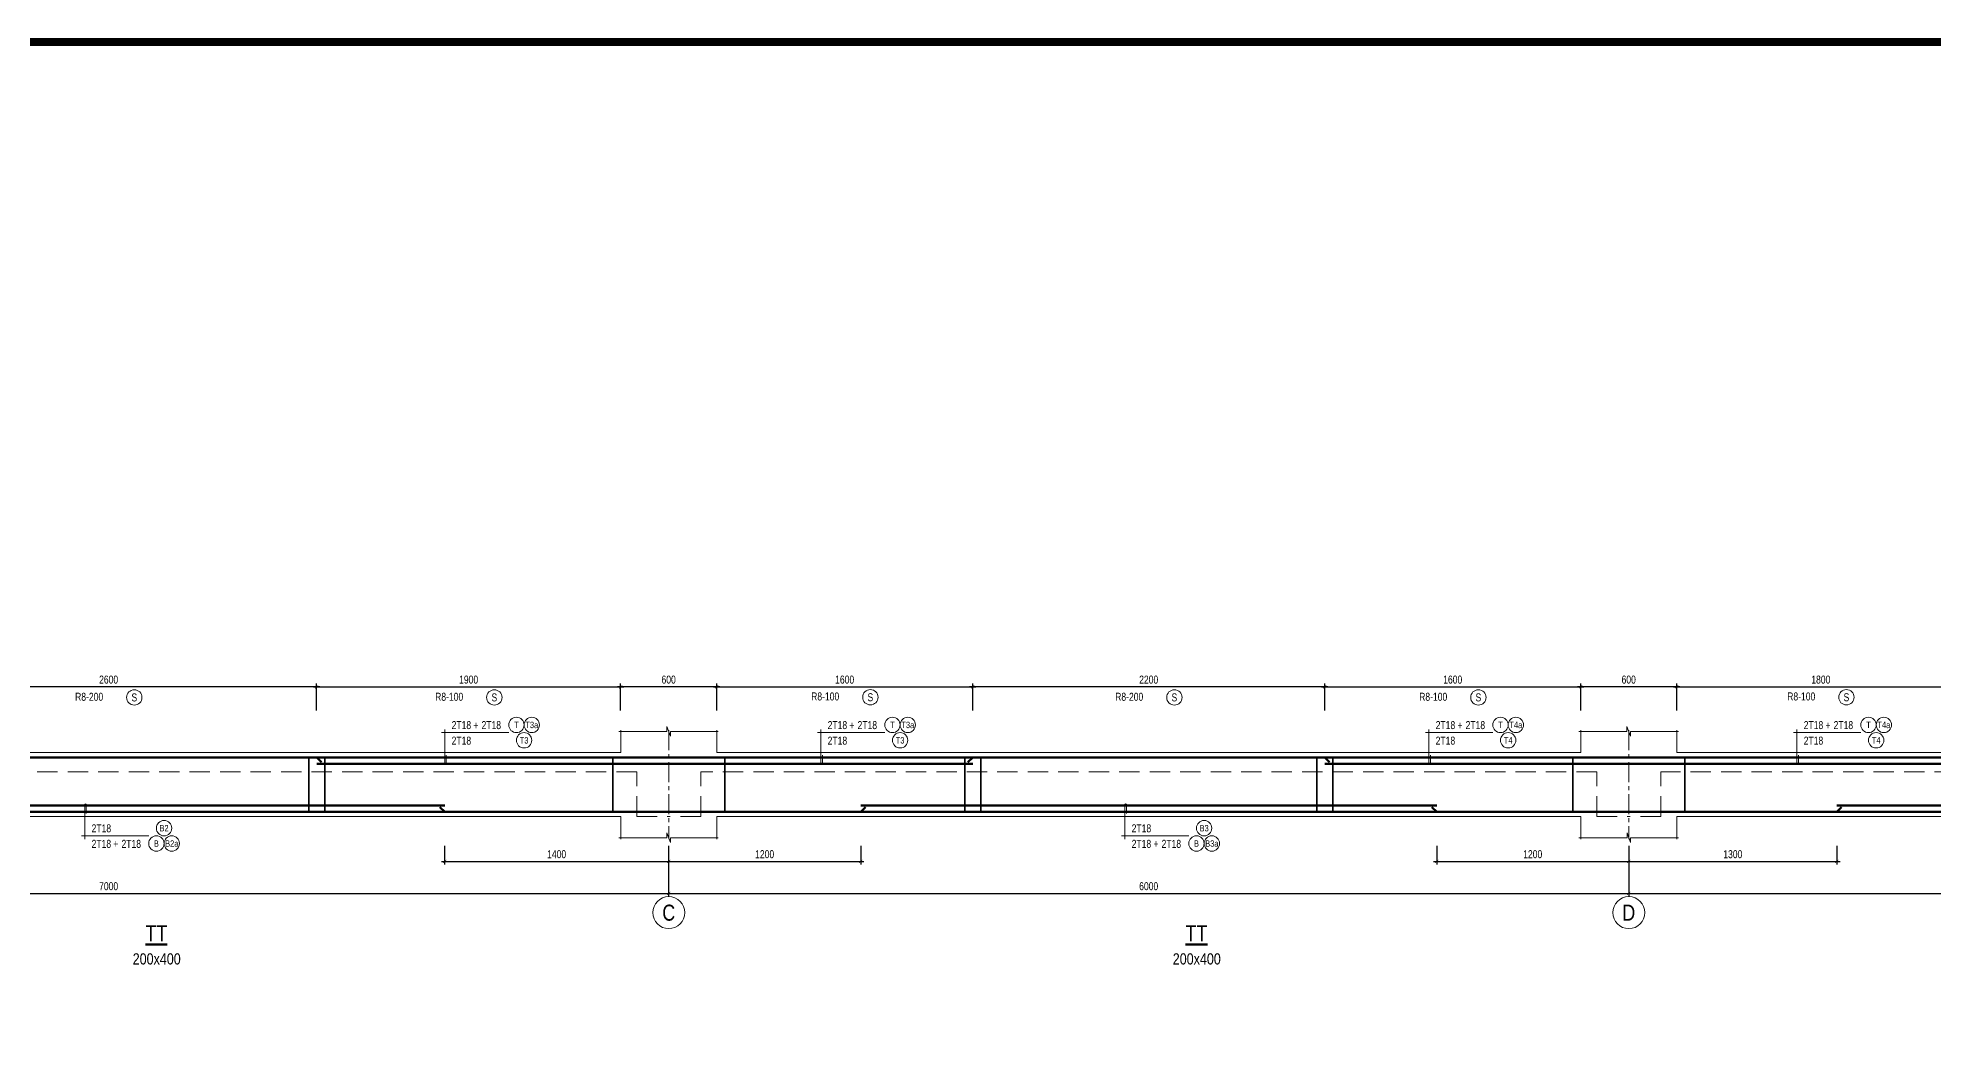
# Model space of a CAD drawing. Header units: millimetres. Extents: x 925681 to 1410834, y 71669 to 296428.
# Drawn here: x 1047109 to 1058953, y 261463 to 267644 of the extents above; entities that cross this region are included whole.
import ezdxf
from ezdxf.enums import TextEntityAlignment as Align

# ---------------------------------------------------------------- set-up
doc = ezdxf.new("R2010")
doc.units = ezdxf.units.MM
doc.header["$LTSCALE"] = 100
doc.linetypes.add('CENTER', pattern=[2, 1.25, -0.25, 0.25, -0.25])
doc.linetypes.add('HIDDEN', pattern=[9.525, 6.35, -3.175])
for name, color, linetype, lineweight in [('Ap0101_grid', 145, 'CENTER', 18), ('Ap0102_dim', 145, 'Continuous', 25), ('Ap0104_leader', 145, 'Continuous', 25), ('Ap0201_T', 253, 'Continuous', 50), ('Ap0205_T', 253, 'Continuous', 50), ('Ap0308_PHS', 2, 'HIDDEN', 18), ('Ap0310_PSS', 130, 'Continuous', 18), ('Ap0314_Kh', 253, 'Continuous', 15), ('Ap0401_Reinf', 1, 'Continuous', 50), ('Ap0402_Reinf.S', 6, 'Continuous', 35), ('Ap0403_RT', 40, 'Continuous', 25)]:
    doc.layers.add(name, color=color, linetype=linetype, lineweight=lineweight)
doc.styles.add('Ap', font='1.shx', dxfattribs={"width": 0.8})
doc.styles.add('Ap_Vni-helve', font='', dxfattribs={"width": 0.8, "height": 1})
doc.styles.add('Fosup_text ghi chu', font='1.shx', dxfattribs={"width": 0.8, "height": 250})
doc.styles.add('Text Chuan', font='1.shx', dxfattribs={"width": 0.8})
doc.styles.get('Ap_Vni-helve').set_extended_font_data('VNI-Helve')
doc.dimstyles.new('Ap_Model-20', dxfattribs={"dimscale": 100, "dimtxt": 0.5, "dimasz": 0.2, "dimexe": 0.2, "dimexo": 0.2, "dimgap": 0.2, "dimtad": 1, "dimdec": 0, "dimzin": 3, "dimdsep": 46, "dimtxsty": 'Ap', "dimblk": 'ARCHTICK', "dimcen": 0.2, "dimdle": 0.2, "dimclrd": 256, "dimclre": 256, "dimclrt": 7, "dimazin": 2, "dimtfac": 100, "dimtdec": 0, "dimtix": 1, "dimtmove": 2, "dimatfit": 2, "dimldrblk": 'ARCHTICK', "dimfxl": 1, "dimtolj": 1, "dimtzin": 0, "dimlwd": -1, "dimlwe": -1, "dimarcsym": 0})

# ---------------------------------------------------------------- blocks, each defined once
blk = doc.blocks.new('_ArchTick')
at = {"color": 0, "linetype": 'ByBlock', "const_width": 0.15}
blk.add_lwpolyline([(-0.5, -0.5), (0.5, 0.5)], dxfattribs=at)
blk = doc.blocks.new('*D184')
at = {"layer": 'Ap0102_dim', "transparency": 16777216}
for p, q in [((-290, -182), (-290, -500)), ((6710, -182), (6710, -500)), ((-310, -480), (6730, -480))]:
    blk.add_line(p, q, dxfattribs=at)
at = {"layer": 'Defpoints', "color": 0, "transparency": 16777216}
for p in [(-290, -162), (6710, -162), (6710, -480)]:
    blk.add_point(p, dxfattribs=at)
at = {"layer": 'Ap0102_dim', "transparency": 16777216, "xscale": 20, "yscale": 20, "zscale": 20, "rotation": 180}
blk.add_blockref('_ArchTick', (-290, -480), dxfattribs=at)
at = {"layer": 'Ap0102_dim', "transparency": 16777216, "xscale": 20, "yscale": 20, "zscale": 20}
blk.add_blockref('_ArchTick', (6710, -480), dxfattribs=at)
at = {"layer": 'Ap0102_dim', "color": 7, "transparency": 16777216, "insert": (3210, -435), "char_height": 50, "attachment_point": 5, "style": 'Ap'}
blk.add_mtext('\\A1;7000', dxfattribs=at)
blk = doc.blocks.new('*D185')
at = {"layer": 'Ap0102_dim', "transparency": 16777216}
for p, q in [((10, 663), (10, 831)), ((1910, 663), (1910, 831)), ((-10, 811), (1930, 811))]:
    blk.add_line(p, q, dxfattribs=at)
at = {"layer": 'Defpoints', "color": 0, "transparency": 16777216}
for p in [(1910, 811), (10, 643), (1910, 643)]:
    blk.add_point(p, dxfattribs=at)
at = {"layer": 'Ap0102_dim', "transparency": 16777216, "xscale": 20, "yscale": 20, "zscale": 20, "rotation": 180}
blk.add_blockref('_ArchTick', (10, 811), dxfattribs=at)
at = {"layer": 'Ap0102_dim', "transparency": 16777216, "xscale": 20, "yscale": 20, "zscale": 20}
blk.add_blockref('_ArchTick', (1910, 811), dxfattribs=at)
at = {"layer": 'Ap0102_dim', "color": 7, "transparency": 16777216, "insert": (960, 856), "char_height": 50, "attachment_point": 5, "style": 'Ap'}
blk.add_mtext('\\A1;1900', dxfattribs=at)
blk = doc.blocks.new('*D186')
at = {"layer": 'Ap0102_dim', "transparency": 16777216}
for p, q in [((5310, -182), (5310, -300)), ((6710, -182), (6710, -300)), ((5290, -280), (6730, -280))]:
    blk.add_line(p, q, dxfattribs=at)
at = {"layer": 'Defpoints', "color": 0, "transparency": 16777216}
for p in [(5310, -162), (6710, -162), (6710, -280)]:
    blk.add_point(p, dxfattribs=at)
at = {"layer": 'Ap0102_dim', "transparency": 16777216, "xscale": 20, "yscale": 20, "zscale": 20, "rotation": 180}
blk.add_blockref('_ArchTick', (5310, -280), dxfattribs=at)
at = {"layer": 'Ap0102_dim', "transparency": 16777216, "xscale": 20, "yscale": 20, "zscale": 20}
blk.add_blockref('_ArchTick', (6710, -280), dxfattribs=at)
at = {"layer": 'Ap0102_dim', "color": 7, "transparency": 16777216, "insert": (6010, -235), "char_height": 50, "attachment_point": 5, "style": 'Ap'}
blk.add_mtext('\\A1;1400', dxfattribs=at)
blk = doc.blocks.new('*D187')
at = {"layer": 'Ap0102_dim', "transparency": 16777216}
for p, q in [((4510, 663), (4510, 831)), ((6410, 663), (6410, 831)), ((4490, 811), (6430, 811))]:
    blk.add_line(p, q, dxfattribs=at)
at = {"layer": 'Defpoints', "color": 0, "transparency": 16777216}
for p in [(6410, 811), (4510, 643), (6410, 643)]:
    blk.add_point(p, dxfattribs=at)
at = {"layer": 'Ap0102_dim', "transparency": 16777216, "xscale": 20, "yscale": 20, "zscale": 20, "rotation": 180}
blk.add_blockref('_ArchTick', (4510, 811), dxfattribs=at)
at = {"layer": 'Ap0102_dim', "transparency": 16777216, "xscale": 20, "yscale": 20, "zscale": 20}
blk.add_blockref('_ArchTick', (6410, 811), dxfattribs=at)
at = {"layer": 'Ap0102_dim', "color": 7, "transparency": 16777216, "insert": (5460, 856), "char_height": 50, "attachment_point": 5, "style": 'Ap'}
blk.add_mtext('\\A1;1900', dxfattribs=at)
blk = doc.blocks.new('*D188')
at = {"layer": 'Ap0102_dim', "transparency": 16777216}
for p, q in [((-290, -182), (-290, -300)), ((1110, -182), (1110, -300)), ((-310, -280), (1130, -280))]:
    blk.add_line(p, q, dxfattribs=at)
at = {"layer": 'Defpoints', "color": 0, "transparency": 16777216}
for p in [(-290, -162), (1110, -162), (1110, -280)]:
    blk.add_point(p, dxfattribs=at)
at = {"layer": 'Ap0102_dim', "transparency": 16777216, "xscale": 20, "yscale": 20, "zscale": 20, "rotation": 180}
blk.add_blockref('_ArchTick', (-290, -280), dxfattribs=at)
at = {"layer": 'Ap0102_dim', "transparency": 16777216, "xscale": 20, "yscale": 20, "zscale": 20}
blk.add_blockref('_ArchTick', (1110, -280), dxfattribs=at)
at = {"layer": 'Ap0102_dim', "color": 7, "transparency": 16777216, "insert": (410, -235), "char_height": 50, "attachment_point": 5, "style": 'Ap'}
blk.add_mtext('\\A1;1400', dxfattribs=at)
blk = doc.blocks.new('*D189')
at = {"layer": 'Ap0102_dim', "transparency": 16777216}
for p, q in [((6410, 663), (6410, 831)), ((7010, 663), (7010, 831)), ((7030, 811), (6390, 811))]:
    blk.add_line(p, q, dxfattribs=at)
at = {"layer": 'Defpoints', "color": 0, "transparency": 16777216}
for p in [(6410, 811), (6410, 643), (7010, 643)]:
    blk.add_point(p, dxfattribs=at)
at = {"layer": 'Ap0102_dim', "transparency": 16777216, "xscale": 20, "yscale": 20, "zscale": 20, "rotation": 180}
blk.add_blockref('_ArchTick', (6410, 811), dxfattribs=at)
at = {"layer": 'Ap0102_dim', "transparency": 16777216, "xscale": 20, "yscale": 20, "zscale": 20}
blk.add_blockref('_ArchTick', (7010, 811), dxfattribs=at)
at = {"layer": 'Ap0102_dim', "color": 7, "transparency": 16777216, "insert": (6710, 856), "char_height": 50, "attachment_point": 5, "style": 'Ap'}
blk.add_mtext('\\A1;600', dxfattribs=at)
blk = doc.blocks.new('*D190')
at = {"layer": 'Ap0102_dim', "transparency": 16777216}
for p, q in [((1910, 663), (1910, 831)), ((4510, 663), (4510, 831)), ((4530, 811), (1890, 811))]:
    blk.add_line(p, q, dxfattribs=at)
at = {"layer": 'Defpoints', "color": 0, "transparency": 16777216}
for p in [(1910, 811), (1910, 643), (4510, 643)]:
    blk.add_point(p, dxfattribs=at)
at = {"layer": 'Ap0102_dim', "transparency": 16777216, "xscale": 20, "yscale": 20, "zscale": 20, "rotation": 180}
blk.add_blockref('_ArchTick', (1910, 811), dxfattribs=at)
at = {"layer": 'Ap0102_dim', "transparency": 16777216, "xscale": 20, "yscale": 20, "zscale": 20}
blk.add_blockref('_ArchTick', (4510, 811), dxfattribs=at)
at = {"layer": 'Ap0102_dim', "color": 7, "transparency": 16777216, "insert": (3210, 856), "char_height": 50, "attachment_point": 5, "style": 'Ap'}
blk.add_mtext('\\A1;2600', dxfattribs=at)
blk = doc.blocks.new('TEXT TRUC')
at = {"layer": 'Ap0314_Kh'}
blk.add_circle((0, -100), 100, dxfattribs=at)
at = {"layer": 'Ap0314_Kh', "style": 'Ap_Vni-helve', "width": 0.8}
blk.add_attdef('A', text='', height=100, dxfattribs=at).set_placement((0, -100), align=Align.MIDDLE)
blk = doc.blocks.new('Tieude_dam')
at = {"layer": 'Ap0201_T', "style": 'Ap_Vni-helve', "width": 0.8}
blk.add_attdef('%%UMATBANG', text='', height=100, dxfattribs=at).set_placement((-2, -229), align=Align.MIDDLE)
at = {"layer": 'Ap0205_T', "color": 243, "style": 'Ap_Vni-helve', "width": 0.8}
blk.add_attdef('TL:1/50', text='', height=70, dxfattribs=at).set_placement((0, -389), align=Align.MIDDLE)
blk = doc.blocks.new('str2')
at = {"layer": 'Ap0314_Kh', "color": 145}
blk.add_circle((160, -75), 48, dxfattribs=at)
at = {"layer": 'Ap0314_Kh', "color": 141, "style": 'Text Chuan', "width": 0.8}
blk.add_attdef('T1', text='', height=50, dxfattribs=at).set_placement((160, -75), align=Align.MIDDLE_CENTER)
at = {"layer": 'Ap0403_RT', "style": 'Fosup_text ghi chu', "width": 0.8}
blk.add_attdef('STI', (-210, -96), '', height=50, dxfattribs=at)
blk = doc.blocks.new('str3')
at = {"layer": 'Ap0314_Kh', "color": 145}
blk.add_circle((160, -75), 48, dxfattribs=at)
at = {"layer": 'Ap0314_Kh', "color": 141, "style": 'Text Chuan', "width": 0.8}
blk.add_attdef('T1', text='', height=50, dxfattribs=at).set_placement((160, -75), align=Align.MIDDLE_CENTER)
at = {"layer": 'Ap0403_RT', "style": 'Fosup_text ghi chu', "width": 0.8}
blk.add_attdef('STI', (-210, -96), '', height=50, dxfattribs=at)
blk = doc.blocks.new('T3T4')
at = {"layer": 'Ap0104_leader', "lineweight": 13}
blk.add_line((-20, 175), (400, 175), dxfattribs=at)
blk.add_lwpolyline([(10, 35), (10, -20, -1), (0, -20), (0, 195)], format="xyb", dxfattribs=at)
at = {"layer": 'Ap0314_Kh', "color": 145}
for centre in [(448, 223), (544, 223), (496, 127)]:
    blk.add_circle(centre, 48, dxfattribs=at)
at = {"layer": 'Ap0314_Kh', "color": 141, "style": 'Text Chuan', "width": 0.8}
for tag, p in [('T1', (448, 223)), ('T2', (544, 223)), ('T3', (496, 127))]:
    blk.add_attdef(tag, text='', height=40, dxfattribs=at).set_placement(p, align=Align.MIDDLE_CENTER)
at = {"layer": 'Ap0403_RT', "style": 'Fosup_text ghi chu', "width": 0.8}
blk.add_text('+', height=50, dxfattribs=at).set_placement((179, 196))
for tag, p in [('1', (165, 197)), ('3', (165, 100))]:
    blk.add_attdef(tag, text='', height=50, dxfattribs=at).set_placement(p, align=Align.RIGHT)
blk.add_attdef('2', (230, 197), '', height=50, dxfattribs=at)
blk = doc.blocks.new('B2B4')
at = {"layer": 'Ap0104_leader', "lineweight": 13}
blk.add_line((-20, 0), (400, 0), dxfattribs=at)
blk.add_lwpolyline([(10, 140), (10, 195, 1), (0, 195), (0, -20)], format="xyb", dxfattribs=at)
at = {"layer": 'Ap0314_Kh', "color": 145}
for centre in [(448, -48), (496, 48), (544, -48)]:
    blk.add_circle(centre, 48, dxfattribs=at)
at = {"layer": 'Ap0314_Kh', "color": 141, "style": 'Text Chuan', "width": 0.8}
for tag, p in [('B3', (496, 48)), ('B1', (448, -48)), ('B2', (544, -48))]:
    blk.add_attdef(tag, text='', height=40, dxfattribs=at).set_placement(p, align=Align.MIDDLE_CENTER)
at = {"layer": 'Ap0403_RT', "style": 'Fosup_text ghi chu', "width": 0.8}
blk.add_text('+', height=50, dxfattribs=at).set_placement((179, -75))
for tag, p in [('3', (165, 22)), ('1', (165, -75))]:
    blk.add_attdef(tag, text='', height=50, dxfattribs=at).set_placement(p, align=Align.RIGHT)
blk.add_attdef('2', (230, -75), '', height=50, dxfattribs=at)
blk = doc.blocks.new('*D192')
at = {"layer": 'Ap0102_dim', "transparency": 16777216}
for p, q in [((-290, -182), (-290, -500)), ((5710, -182), (5710, -500)), ((-310, -480), (5730, -480))]:
    blk.add_line(p, q, dxfattribs=at)
at = {"layer": 'Defpoints', "color": 0, "transparency": 16777216}
for p in [(-290, -162), (5710, -162), (5710, -480)]:
    blk.add_point(p, dxfattribs=at)
at = {"layer": 'Ap0102_dim', "transparency": 16777216, "xscale": 20, "yscale": 20, "zscale": 20, "rotation": 180}
blk.add_blockref('_ArchTick', (-290, -480), dxfattribs=at)
at = {"layer": 'Ap0102_dim', "transparency": 16777216, "xscale": 20, "yscale": 20, "zscale": 20}
blk.add_blockref('_ArchTick', (5710, -480), dxfattribs=at)
at = {"layer": 'Ap0102_dim', "color": 7, "transparency": 16777216, "insert": (2710, -435), "char_height": 50, "attachment_point": 5, "style": 'Ap'}
blk.add_mtext('\\A1;6000', dxfattribs=at)
blk = doc.blocks.new('*D193')
at = {"layer": 'Ap0102_dim', "transparency": 16777216}
for p, q in [((10, 663), (10, 831)), ((1610, 663), (1610, 831)), ((-10, 811), (1630, 811))]:
    blk.add_line(p, q, dxfattribs=at)
at = {"layer": 'Defpoints', "color": 0, "transparency": 16777216}
for p in [(1610, 811), (10, 643), (1610, 643)]:
    blk.add_point(p, dxfattribs=at)
at = {"layer": 'Ap0102_dim', "transparency": 16777216, "xscale": 20, "yscale": 20, "zscale": 20, "rotation": 180}
blk.add_blockref('_ArchTick', (10, 811), dxfattribs=at)
at = {"layer": 'Ap0102_dim', "transparency": 16777216, "xscale": 20, "yscale": 20, "zscale": 20}
blk.add_blockref('_ArchTick', (1610, 811), dxfattribs=at)
at = {"layer": 'Ap0102_dim', "color": 7, "transparency": 16777216, "insert": (810, 856), "char_height": 50, "attachment_point": 5, "style": 'Ap'}
blk.add_mtext('\\A1;1600', dxfattribs=at)
blk = doc.blocks.new('*D194')
at = {"layer": 'Ap0102_dim', "transparency": 16777216}
for p, q in [((4510, -182), (4510, -300)), ((5710, -182), (5710, -300)), ((4490, -280), (5730, -280))]:
    blk.add_line(p, q, dxfattribs=at)
at = {"layer": 'Defpoints', "color": 0, "transparency": 16777216}
for p in [(4510, -162), (5710, -162), (5710, -280)]:
    blk.add_point(p, dxfattribs=at)
at = {"layer": 'Ap0102_dim', "transparency": 16777216, "xscale": 20, "yscale": 20, "zscale": 20, "rotation": 180}
blk.add_blockref('_ArchTick', (4510, -280), dxfattribs=at)
at = {"layer": 'Ap0102_dim', "transparency": 16777216, "xscale": 20, "yscale": 20, "zscale": 20}
blk.add_blockref('_ArchTick', (5710, -280), dxfattribs=at)
at = {"layer": 'Ap0102_dim', "color": 7, "transparency": 16777216, "insert": (5110, -235), "char_height": 50, "attachment_point": 5, "style": 'Ap'}
blk.add_mtext('\\A1;1200', dxfattribs=at)
blk = doc.blocks.new('*D195')
at = {"layer": 'Ap0102_dim', "transparency": 16777216}
for p, q in [((3810, 663), (3810, 831)), ((5410, 663), (5410, 831)), ((3790, 811), (5430, 811))]:
    blk.add_line(p, q, dxfattribs=at)
at = {"layer": 'Defpoints', "color": 0, "transparency": 16777216}
for p in [(5410, 811), (3810, 643), (5410, 643)]:
    blk.add_point(p, dxfattribs=at)
at = {"layer": 'Ap0102_dim', "transparency": 16777216, "xscale": 20, "yscale": 20, "zscale": 20, "rotation": 180}
blk.add_blockref('_ArchTick', (3810, 811), dxfattribs=at)
at = {"layer": 'Ap0102_dim', "transparency": 16777216, "xscale": 20, "yscale": 20, "zscale": 20}
blk.add_blockref('_ArchTick', (5410, 811), dxfattribs=at)
at = {"layer": 'Ap0102_dim', "color": 7, "transparency": 16777216, "insert": (4610, 856), "char_height": 50, "attachment_point": 5, "style": 'Ap'}
blk.add_mtext('\\A1;1600', dxfattribs=at)
blk = doc.blocks.new('*D196')
at = {"layer": 'Ap0102_dim', "transparency": 16777216}
for p, q in [((-290, -182), (-290, -300)), ((910, -182), (910, -300)), ((-310, -280), (930, -280))]:
    blk.add_line(p, q, dxfattribs=at)
at = {"layer": 'Defpoints', "color": 0, "transparency": 16777216}
for p in [(-290, -162), (910, -162), (910, -280)]:
    blk.add_point(p, dxfattribs=at)
at = {"layer": 'Ap0102_dim', "transparency": 16777216, "xscale": 20, "yscale": 20, "zscale": 20, "rotation": 180}
blk.add_blockref('_ArchTick', (-290, -280), dxfattribs=at)
at = {"layer": 'Ap0102_dim', "transparency": 16777216, "xscale": 20, "yscale": 20, "zscale": 20}
blk.add_blockref('_ArchTick', (910, -280), dxfattribs=at)
at = {"layer": 'Ap0102_dim', "color": 7, "transparency": 16777216, "insert": (310, -235), "char_height": 50, "attachment_point": 5, "style": 'Ap'}
blk.add_mtext('\\A1;1200', dxfattribs=at)
blk = doc.blocks.new('*D197')
at = {"layer": 'Ap0102_dim', "transparency": 16777216}
for p, q in [((5410, 663), (5410, 831)), ((6010, 663), (6010, 831)), ((6030, 811), (5390, 811))]:
    blk.add_line(p, q, dxfattribs=at)
at = {"layer": 'Defpoints', "color": 0, "transparency": 16777216}
for p in [(5410, 811), (5410, 643), (6010, 643)]:
    blk.add_point(p, dxfattribs=at)
at = {"layer": 'Ap0102_dim', "transparency": 16777216, "xscale": 20, "yscale": 20, "zscale": 20, "rotation": 180}
blk.add_blockref('_ArchTick', (5410, 811), dxfattribs=at)
at = {"layer": 'Ap0102_dim', "transparency": 16777216, "xscale": 20, "yscale": 20, "zscale": 20}
blk.add_blockref('_ArchTick', (6010, 811), dxfattribs=at)
at = {"layer": 'Ap0102_dim', "color": 7, "transparency": 16777216, "insert": (5710, 856), "char_height": 50, "attachment_point": 5, "style": 'Ap'}
blk.add_mtext('\\A1;600', dxfattribs=at)
blk = doc.blocks.new('*D198')
at = {"layer": 'Ap0102_dim', "transparency": 16777216}
for p, q in [((1610, 663), (1610, 831)), ((3810, 663), (3810, 831)), ((3830, 811), (1590, 811))]:
    blk.add_line(p, q, dxfattribs=at)
at = {"layer": 'Defpoints', "color": 0, "transparency": 16777216}
for p in [(1610, 811), (1610, 643), (3810, 643)]:
    blk.add_point(p, dxfattribs=at)
at = {"layer": 'Ap0102_dim', "transparency": 16777216, "xscale": 20, "yscale": 20, "zscale": 20, "rotation": 180}
blk.add_blockref('_ArchTick', (1610, 811), dxfattribs=at)
at = {"layer": 'Ap0102_dim', "transparency": 16777216, "xscale": 20, "yscale": 20, "zscale": 20}
blk.add_blockref('_ArchTick', (3810, 811), dxfattribs=at)
at = {"layer": 'Ap0102_dim', "color": 7, "transparency": 16777216, "insert": (2710, 856), "char_height": 50, "attachment_point": 5, "style": 'Ap'}
blk.add_mtext('\\A1;2200', dxfattribs=at)
blk = doc.blocks.new('str1')
at = {"layer": 'Ap0314_Kh', "color": 145}
blk.add_circle((160, -74), 48, dxfattribs=at)
at = {"layer": 'Ap0314_Kh', "color": 141, "style": 'Text Chuan', "width": 0.8}
blk.add_attdef('T1', text='', height=50, dxfattribs=at).set_placement((160, -74), align=Align.MIDDLE_CENTER)
at = {"layer": 'Ap0403_RT', "style": 'Fosup_text ghi chu', "width": 0.8}
blk.add_attdef('STI', (-210, -94), '', height=50, dxfattribs=at)
blk = doc.blocks.new('T1T4')
at = {"layer": 'Ap0104_leader', "lineweight": 13}
blk.add_line((-20, 175), (400, 175), dxfattribs=at)
blk.add_lwpolyline([(10, 35), (10, -20, -1), (0, -20), (0, 195)], format="xyb", dxfattribs=at)
at = {"layer": 'Ap0314_Kh', "color": 145}
for centre in [(448, 223), (544, 223), (496, 127)]:
    blk.add_circle(centre, 48, dxfattribs=at)
at = {"layer": 'Ap0314_Kh', "color": 141, "style": 'Text Chuan', "width": 0.8}
for tag, p in [('T1', (448, 223)), ('T2', (544, 223)), ('T3', (496, 127))]:
    blk.add_attdef(tag, text='', height=40, dxfattribs=at).set_placement(p, align=Align.MIDDLE_CENTER)
at = {"layer": 'Ap0403_RT', "style": 'Fosup_text ghi chu', "width": 0.8}
blk.add_text('+', height=50, dxfattribs=at).set_placement((179, 196))
for tag, p in [('1', (165, 197)), ('3', (165, 100))]:
    blk.add_attdef(tag, text='', height=50, dxfattribs=at).set_placement(p, align=Align.RIGHT)
blk.add_attdef('2', (230, 197), '', height=50, dxfattribs=at)
blk = doc.blocks.new('*D288')
at = {"layer": 'Ap0102_dim', "transparency": 16777216}
for p, q in [((-300, -182), (-300, -500)), ((6700, -182), (6700, -500)), ((-320, -480), (6720, -480))]:
    blk.add_line(p, q, dxfattribs=at)
at = {"layer": 'Defpoints', "color": 0, "transparency": 16777216}
for p in [(-300, -162), (6700, -162), (6700, -480)]:
    blk.add_point(p, dxfattribs=at)
at = {"layer": 'Ap0102_dim', "transparency": 16777216, "xscale": 20, "yscale": 20, "zscale": 20, "rotation": 180}
blk.add_blockref('_ArchTick', (-300, -480), dxfattribs=at)
at = {"layer": 'Ap0102_dim', "transparency": 16777216, "xscale": 20, "yscale": 20, "zscale": 20}
blk.add_blockref('_ArchTick', (6700, -480), dxfattribs=at)
at = {"layer": 'Ap0102_dim', "color": 7, "transparency": 16777216, "insert": (3200, -435), "char_height": 50, "attachment_point": 5, "style": 'Ap'}
blk.add_mtext('\\A1;7000', dxfattribs=at)
blk = doc.blocks.new('*D289')
at = {"layer": 'Ap0102_dim', "transparency": 16777216}
for p, q in [((0, 663), (0, 831)), ((1800, 663), (1800, 831)), ((-20, 811), (1820, 811))]:
    blk.add_line(p, q, dxfattribs=at)
at = {"layer": 'Defpoints', "color": 0, "transparency": 16777216}
for p in [(1800, 811), (0, 643), (1800, 643)]:
    blk.add_point(p, dxfattribs=at)
at = {"layer": 'Ap0102_dim', "transparency": 16777216, "xscale": 20, "yscale": 20, "zscale": 20, "rotation": 180}
blk.add_blockref('_ArchTick', (0, 811), dxfattribs=at)
at = {"layer": 'Ap0102_dim', "transparency": 16777216, "xscale": 20, "yscale": 20, "zscale": 20}
blk.add_blockref('_ArchTick', (1800, 811), dxfattribs=at)
at = {"layer": 'Ap0102_dim', "color": 7, "transparency": 16777216, "insert": (900, 856), "char_height": 50, "attachment_point": 5, "style": 'Ap'}
blk.add_mtext('\\A1;1800', dxfattribs=at)
blk = doc.blocks.new('*D290')
at = {"layer": 'Ap0102_dim', "transparency": 16777216}
for p, q in [((5100, -182), (5100, -300)), ((6700, -182), (6700, -300)), ((5080, -280), (6720, -280))]:
    blk.add_line(p, q, dxfattribs=at)
at = {"layer": 'Defpoints', "color": 0, "transparency": 16777216}
for p in [(5100, -162), (6700, -162), (6700, -280)]:
    blk.add_point(p, dxfattribs=at)
at = {"layer": 'Ap0102_dim', "transparency": 16777216, "xscale": 20, "yscale": 20, "zscale": 20, "rotation": 180}
blk.add_blockref('_ArchTick', (5100, -280), dxfattribs=at)
at = {"layer": 'Ap0102_dim', "transparency": 16777216, "xscale": 20, "yscale": 20, "zscale": 20}
blk.add_blockref('_ArchTick', (6700, -280), dxfattribs=at)
at = {"layer": 'Ap0102_dim', "color": 7, "transparency": 16777216, "insert": (5900, -235), "char_height": 50, "attachment_point": 5, "style": 'Ap'}
blk.add_mtext('\\A1;1600', dxfattribs=at)
blk = doc.blocks.new('*D291')
at = {"layer": 'Ap0102_dim', "transparency": 16777216}
for p, q in [((4300, 663), (4300, 831)), ((6100, 663), (6100, 831)), ((4280, 811), (6120, 811))]:
    blk.add_line(p, q, dxfattribs=at)
at = {"layer": 'Defpoints', "color": 0, "transparency": 16777216}
for p in [(6100, 811), (4300, 643), (6100, 643)]:
    blk.add_point(p, dxfattribs=at)
at = {"layer": 'Ap0102_dim', "transparency": 16777216, "xscale": 20, "yscale": 20, "zscale": 20, "rotation": 180}
blk.add_blockref('_ArchTick', (4300, 811), dxfattribs=at)
at = {"layer": 'Ap0102_dim', "transparency": 16777216, "xscale": 20, "yscale": 20, "zscale": 20}
blk.add_blockref('_ArchTick', (6100, 811), dxfattribs=at)
at = {"layer": 'Ap0102_dim', "color": 7, "transparency": 16777216, "insert": (5200, 856), "char_height": 50, "attachment_point": 5, "style": 'Ap'}
blk.add_mtext('\\A1;1800', dxfattribs=at)
blk = doc.blocks.new('*D292')
at = {"layer": 'Ap0102_dim', "transparency": 16777216}
for p, q in [((-300, -182), (-300, -300)), ((1000, -182), (1000, -300)), ((-320, -280), (1020, -280))]:
    blk.add_line(p, q, dxfattribs=at)
at = {"layer": 'Defpoints', "color": 0, "transparency": 16777216}
for p in [(-300, -162), (1000, -162), (1000, -280)]:
    blk.add_point(p, dxfattribs=at)
at = {"layer": 'Ap0102_dim', "transparency": 16777216, "xscale": 20, "yscale": 20, "zscale": 20, "rotation": 180}
blk.add_blockref('_ArchTick', (-300, -280), dxfattribs=at)
at = {"layer": 'Ap0102_dim', "transparency": 16777216, "xscale": 20, "yscale": 20, "zscale": 20}
blk.add_blockref('_ArchTick', (1000, -280), dxfattribs=at)
at = {"layer": 'Ap0102_dim', "color": 7, "transparency": 16777216, "insert": (350, -235), "char_height": 50, "attachment_point": 5, "style": 'Ap'}
blk.add_mtext('\\A1;1300', dxfattribs=at)
blk = doc.blocks.new('*D293')
at = {"layer": 'Ap0102_dim', "transparency": 16777216}
for p, q in [((6100, 663), (6100, 831)), ((6700, 663), (6700, 831)), ((6720, 811), (6080, 811))]:
    blk.add_line(p, q, dxfattribs=at)
at = {"layer": 'Defpoints', "color": 0, "transparency": 16777216}
for p in [(6100, 811), (6100, 643), (6700, 643)]:
    blk.add_point(p, dxfattribs=at)
at = {"layer": 'Ap0102_dim', "transparency": 16777216, "xscale": 20, "yscale": 20, "zscale": 20, "rotation": 180}
blk.add_blockref('_ArchTick', (6100, 811), dxfattribs=at)
at = {"layer": 'Ap0102_dim', "transparency": 16777216, "xscale": 20, "yscale": 20, "zscale": 20}
blk.add_blockref('_ArchTick', (6700, 811), dxfattribs=at)
at = {"layer": 'Ap0102_dim', "color": 7, "transparency": 16777216, "insert": (6400, 856), "char_height": 50, "attachment_point": 5, "style": 'Ap'}
blk.add_mtext('\\A1;600', dxfattribs=at)
blk = doc.blocks.new('*D294')
at = {"layer": 'Ap0102_dim', "transparency": 16777216}
for p, q in [((1800, 663), (1800, 831)), ((4300, 663), (4300, 831)), ((4320, 811), (1780, 811))]:
    blk.add_line(p, q, dxfattribs=at)
at = {"layer": 'Defpoints', "color": 0, "transparency": 16777216}
for p in [(1800, 811), (1800, 643), (4300, 643)]:
    blk.add_point(p, dxfattribs=at)
at = {"layer": 'Ap0102_dim', "transparency": 16777216, "xscale": 20, "yscale": 20, "zscale": 20, "rotation": 180}
blk.add_blockref('_ArchTick', (1800, 811), dxfattribs=at)
at = {"layer": 'Ap0102_dim', "transparency": 16777216, "xscale": 20, "yscale": 20, "zscale": 20}
blk.add_blockref('_ArchTick', (4300, 811), dxfattribs=at)
at = {"layer": 'Ap0102_dim', "color": 7, "transparency": 16777216, "insert": (3050, 856), "char_height": 50, "attachment_point": 5, "style": 'Ap'}
blk.add_mtext('\\A1;2500', dxfattribs=at)
blk = doc.blocks.new('*U183')
at = {"layer": 'Ap0101_grid'}
blk.add_line((6710.4, 540), (6710.4, -140), dxfattribs=at)
at = {"layer": 'Ap0308_PHS', "ltscale": 0.2}
for p, q in [((6510.4, 280), (-89.6, 280)), ((-89.6, 0), (-89.6, 280)), ((6510.4, 0), (6510.4, 280)), ((-89.6, 0), (-289.6, 0)), ((6510.4, 0), (6710.4, 0))]:
    blk.add_line(p, q, dxfattribs=at)
at = {"layer": 'Ap0310_PSS'}
for p, q in [((6410.4, 540), (6410.4, 400)), ((7010.4, 540), (7010.4, 400)), ((10.4, 400), (6410.4, 400)), ((10.4, 0), (6410.4, 0)), ((6410.4, 0), (6410.4, -140)), ((7010.4, 0), (7010.4, -140))]:
    blk.add_line(p, q, dxfattribs=at)
at = {"layer": 'Ap0314_Kh'}
for points in [[(6398.7, 531.4), (6698.5, 531.4), (6698.5, 562.7), (6720.8, 502.1), (6720.8, 531.4), (7020.2, 531.4)], [(6398.7, -132.4), (6699.4, -132.4), (6699.4, -101.2), (6721.8, -161.8), (6721.8, -132.4), (7020.2, -132.4)]]:
    blk.add_lwpolyline(points, dxfattribs=at)
at = {"layer": 'Ap0401_Reinf'}
for p, q in [((1880.4, 340), (1910.4, 370)), ((4540.4, 340), (4510.4, 370)), ((1110.4, 30), (1140.4, 60)), ((5310.4, 30), (5280.4, 60))]:
    blk.add_line(p, q, dxfattribs=at)
for points in [[(7010.4, 370), (10.4, 370)], [(1910.4, 330), (10.4, 330)], [(7010.4, 330), (4510.4, 330)], [(7010.4, 30), (10.4, 30)], [(5310.4, 70), (1110.4, 70)]]:
    blk.add_lwpolyline(points, dxfattribs=at)
at = {"layer": 'Ap0402_Reinf.S'}
for p, q in [((60.4, 30), (60.4, 370)), ((1860.4, 30), (1860.4, 370)), ((1960.4, 30), (1960.4, 370)), ((4460.4, 370), (4460.4, 30)), ((4560.4, 370), (4560.4, 30)), ((6360.4, 30), (6360.4, 370))]:
    blk.add_line(p, q, dxfattribs=at)
at = {"layer": 'Ap0102_dim'}
for base, p1, p2, picture, middle in [((1910.4, 811.4), (10.4, 642.7), (1910.4, 642.7), '*D185', (960.4, 856.4)), ((6410.4, 811.4), (4510.4, 642.7), (6410.4, 642.7), '*D187', (5460.4, 856.4)), ((6710.4, -480), (-289.6, -161.8), (6710.4, -161.8), '*D184', (3210.4, -435)), ((1110.4, -280), (-289.6, -161.8), (1110.4, -161.8), '*D188', (410.4, -235)), ((6710.4, -280), (5310.4, -161.8), (6710.4, -161.8), '*D186', (6010.4, -235))]:
    dim = blk.add_linear_dim(base=base, p1=p1, p2=p2, dimstyle='Ap_Model-20', dxfattribs=at)
    dim.commit()
    dim.dimension.update_dxf_attribs({"geometry": picture, "text_midpoint": middle})
for base, p1, p2, picture, middle in [((1910.4, 811.4), (4510.4, 642.7), (1910.4, 642.7), '*D190', (3210.4, 856.4)), ((6410.4, 811.4), (7010.4, 642.7), (6410.4, 642.7), '*D189', (6710.4, 856.4))]:
    dim = blk.add_linear_dim(base=base, p1=p1, p2=p2, angle=180, dimstyle='Ap_Model-20', dxfattribs=at)
    dim.commit()
    dim.dimension.update_dxf_attribs({"geometry": picture, "text_midpoint": middle})
blk = doc.blocks.new('*U191')
at = {"layer": 'Ap0101_grid'}
blk.add_line((5710.4, 540), (5710.4, -140), dxfattribs=at)
at = {"layer": 'Ap0308_PHS', "ltscale": 0.2}
for p, q in [((5510.4, 280), (-89.6, 280)), ((-89.6, 0), (-89.6, 280)), ((5510.4, 0), (5510.4, 280)), ((-89.6, 0), (-289.6, 0)), ((5510.4, 0), (5710.4, 0))]:
    blk.add_line(p, q, dxfattribs=at)
at = {"layer": 'Ap0310_PSS'}
for p, q in [((5410.4, 540), (5410.4, 400)), ((6010.4, 540), (6010.4, 400)), ((10.4, 400), (5410.4, 400)), ((10.4, 0), (5410.4, 0)), ((5410.4, 0), (5410.4, -140)), ((6010.4, 0), (6010.4, -140))]:
    blk.add_line(p, q, dxfattribs=at)
at = {"layer": 'Ap0314_Kh'}
for points in [[(5398.7, 531.4), (5698.5, 531.4), (5698.5, 562.7), (5720.8, 502.1), (5720.8, 531.4), (6020.2, 531.4)], [(5398.7, -132.4), (5699.4, -132.4), (5699.4, -101.2), (5721.8, -161.8), (5721.8, -132.4), (6020.2, -132.4)]]:
    blk.add_lwpolyline(points, dxfattribs=at)
at = {"layer": 'Ap0401_Reinf'}
for p, q in [((1580.4, 340), (1610.4, 370)), ((3840.4, 340), (3810.4, 370)), ((910.4, 30), (940.4, 60)), ((4510.4, 30), (4480.4, 60))]:
    blk.add_line(p, q, dxfattribs=at)
for points in [[(6010.4, 370), (10.4, 370)], [(1610.4, 330), (10.4, 330)], [(6010.4, 330), (3810.4, 330)], [(6010.4, 30), (10.4, 30)], [(4510.4, 70), (910.4, 70)]]:
    blk.add_lwpolyline(points, dxfattribs=at)
at = {"layer": 'Ap0402_Reinf.S'}
for p, q in [((60.4, 30), (60.4, 370)), ((1560.4, 30), (1560.4, 370)), ((1660.4, 30), (1660.4, 370)), ((3760.4, 370), (3760.4, 30)), ((3860.4, 370), (3860.4, 30)), ((5360.4, 30), (5360.4, 370))]:
    blk.add_line(p, q, dxfattribs=at)
at = {"layer": 'Ap0102_dim'}
for base, p1, p2, picture, middle in [((1610.4, 811.4), (10.4, 642.7), (1610.4, 642.7), '*D193', (810.4, 856.4)), ((5410.4, 811.4), (3810.4, 642.7), (5410.4, 642.7), '*D195', (4610.4, 856.4)), ((5710.4, -480), (-289.6, -161.8), (5710.4, -161.8), '*D192', (2710.4, -435)), ((910.4, -280), (-289.6, -161.8), (910.4, -161.8), '*D196', (310.4, -235)), ((5710.4, -280), (4510.4, -161.8), (5710.4, -161.8), '*D194', (5110.4, -235))]:
    dim = blk.add_linear_dim(base=base, p1=p1, p2=p2, dimstyle='Ap_Model-20', dxfattribs=at)
    dim.commit()
    dim.dimension.update_dxf_attribs({"geometry": picture, "text_midpoint": middle})
for base, p1, p2, picture, middle in [((1610.4, 811.4), (3810.4, 642.7), (1610.4, 642.7), '*D198', (2710.4, 856.4)), ((5410.4, 811.4), (6010.4, 642.7), (5410.4, 642.7), '*D197', (5710.4, 856.4))]:
    dim = blk.add_linear_dim(base=base, p1=p1, p2=p2, angle=180, dimstyle='Ap_Model-20', dxfattribs=at)
    dim.commit()
    dim.dimension.update_dxf_attribs({"geometry": picture, "text_midpoint": middle})
blk = doc.blocks.new('*U287')
at = {"layer": 'Ap0101_grid'}
blk.add_line((6700, 540), (6700, -140), dxfattribs=at)
at = {"layer": 'Ap0308_PHS', "ltscale": 0.2}
for p, q in [((6500, 280), (-100, 280)), ((-100, 0), (-100, 280)), ((6500, 0), (6500, 280)), ((-100, 0), (-300, 0)), ((6500, 0), (6700, 0))]:
    blk.add_line(p, q, dxfattribs=at)
at = {"layer": 'Ap0310_PSS'}
for p, q in [((6100, 540), (6100, 400)), ((6700, 540), (6700, 400)), ((0, 400), (6100, 400)), ((6700, 400), (6700, -140)), ((0, 0), (6100, 0)), ((6100, 0), (6100, -140))]:
    blk.add_line(p, q, dxfattribs=at)
at = {"layer": 'Ap0314_Kh'}
for points in [[(6088.3, 531.4), (6579.5, 531.4), (6579.5, 562.7), (6601.9, 502.1), (6601.9, 531.4), (6709.8, 531.4)], [(6088.3, -132.4), (6580.5, -132.4), (6580.5, -101.2), (6602.8, -161.8), (6602.8, -132.4), (6709.8, -132.4)]]:
    blk.add_lwpolyline(points, dxfattribs=at)
at = {"layer": 'Ap0401_Reinf'}
for p, q in [((1770, 340), (1800, 370)), ((4330, 340), (4300, 370)), ((1000, 30), (1030, 60)), ((5100, 30), (5070, 60))]:
    blk.add_line(p, q, dxfattribs=at)
for points in [[(0, 370), (6650, 370, -0.4142136), (6670, 350), (6670, 55)], [(6610, 255), (6610, 50, -0.4142136), (6590, 30), (0, 30)], [(4300, 330), (6620, 330, -0.4142136), (6640, 310), (6640, 55)]]:
    blk.add_lwpolyline(points, format="xyb", dxfattribs=at)
for points in [[(0, 330), (1800, 330)], [(5100, 70), (1000, 70)]]:
    blk.add_lwpolyline(points, dxfattribs=at)
at = {"layer": 'Ap0402_Reinf.S'}
for p, q in [((50, 30), (50, 370)), ((1750, 30), (1750, 370)), ((1850, 30), (1850, 370)), ((4250, 370), (4250, 30)), ((4350, 370), (4350, 30)), ((6050, 30), (6050, 370))]:
    blk.add_line(p, q, dxfattribs=at)
at = {"layer": 'Ap0102_dim'}
for base, p1, p2, picture, middle in [((1800, 811.4), (0, 642.7), (1800, 642.7), '*D289', (900, 856.4)), ((6100, 811.4), (4300, 642.7), (6100, 642.7), '*D291', (5200, 856.4)), ((6700, -480), (-300, -161.8), (6700, -161.8), '*D288', (3200, -435)), ((1000, -280), (-300, -161.8), (1000, -161.8), '*D292', (350, -235)), ((6700, -280), (5100, -161.8), (6700, -161.8), '*D290', (5900, -235))]:
    dim = blk.add_linear_dim(base=base, p1=p1, p2=p2, dimstyle='Ap_Model-20', dxfattribs=at)
    dim.commit()
    dim.dimension.update_dxf_attribs({"geometry": picture, "text_midpoint": middle})
for base, p1, p2, picture, middle in [((1800, 811.4), (4300, 642.7), (1800, 642.7), '*D294', (3050, 856.4)), ((6100, 811.4), (6700, 642.7), (6100, 642.7), '*D293', (6400, 856.4))]:
    dim = blk.add_linear_dim(base=base, p1=p1, p2=p2, angle=180, dimstyle='Ap_Model-20', dxfattribs=at)
    dim.commit()
    dim.dimension.update_dxf_attribs({"geometry": picture, "text_midpoint": middle})

msp = doc.modelspace()

# ---------------------------------------------------------------- linework, layer by layer
at = {"layer": 'Defpoints', "const_width": 50}
msp.add_lwpolyline([(1035308.7, 267619.2), (1065912.2, 267619.2), (1065912.2, 255129.3), (1035308.7, 255129.3)], close=True, dxfattribs=at)

# ---------------------------------------------------------------- block references
for name, p in [('*U183', (1044340.6, 262778.1)), ('*U191', (1051340.6, 262778.1)), ('*U287', (1057351.1, 262778.1))]:
    msp.add_blockref(name, p)
for name, p, values in [('str2', (1047551.1, 263598.1), {'STI': 'R8-200', 'T1': 'S'}), ('str3', (1049801.1, 263598.1), {'T1': 'S', 'STI': 'R8-100'}), ('str1', (1052151.1, 263598.1), {'STI': 'R8-100', 'T1': 'S'}), ('str2', (1054051.1, 263598.1), {'STI': 'R8-200', 'T1': 'S'}), ('str3', (1055951.1, 263598.1), {'T1': 'S', 'STI': 'R8-100'}), ('str1', (1058251.1, 263598.1), {'STI': 'R8-100', 'T1': 'S'}), ('T3T4', (1049651.1, 263128.1), {'T1': 'T', 'T2': 'T3a', 'T3': 'T3', '3': '2T18', '2': '2T18', '1': '2T18'}), ('T1T4', (1052001.1, 263128.1), {'T3': 'T3', '3': '2T18', '2': '2T18', '1': '2T18', 'T1': 'T', 'T2': 'T3a'}), ('T3T4', (1055801.1, 263128.1), {'T1': 'T', 'T2': 'T4a', 'T3': 'T4', '3': '2T18', '2': '2T18', '1': '2T18'}), ('T1T4', (1058101.1, 263128.1), {'T3': 'T4', '3': '2T18', '2': '2T18', '1': '2T18', 'T1': 'T', 'T2': 'T4a'}), ('B2B4', (1047401.1, 262658.1), {'B2': 'B2a', 'B1': 'B', '1': '2T18', '2': '2T18', '3': '2T18', 'B3': 'B2'}), ('B2B4', (1053901.1, 262658.1), {'B2': 'B3a', 'B1': 'B', '1': '2T18', '2': '2T18', '3': '2T18', 'B3': 'B3'}), ('TEXT TRUC', (1051051.1, 262278.1), {'A': 'C'}), ('TEXT TRUC', (1057051.1, 262278.1), {'A': 'D'}), ('Tieude_dam', (1047851.1, 262278.1), {'%%UMATBANG': '%%uTT', 'TL:1/50': '200x400'}), ('Tieude_dam', (1054351.1, 262278.1), {'%%UMATBANG': '%%uTT', 'TL:1/50': '200x400'})]:
    msp.add_blockref(name, p).add_auto_attribs(values)

doc.saveas('drawing.dxf')
